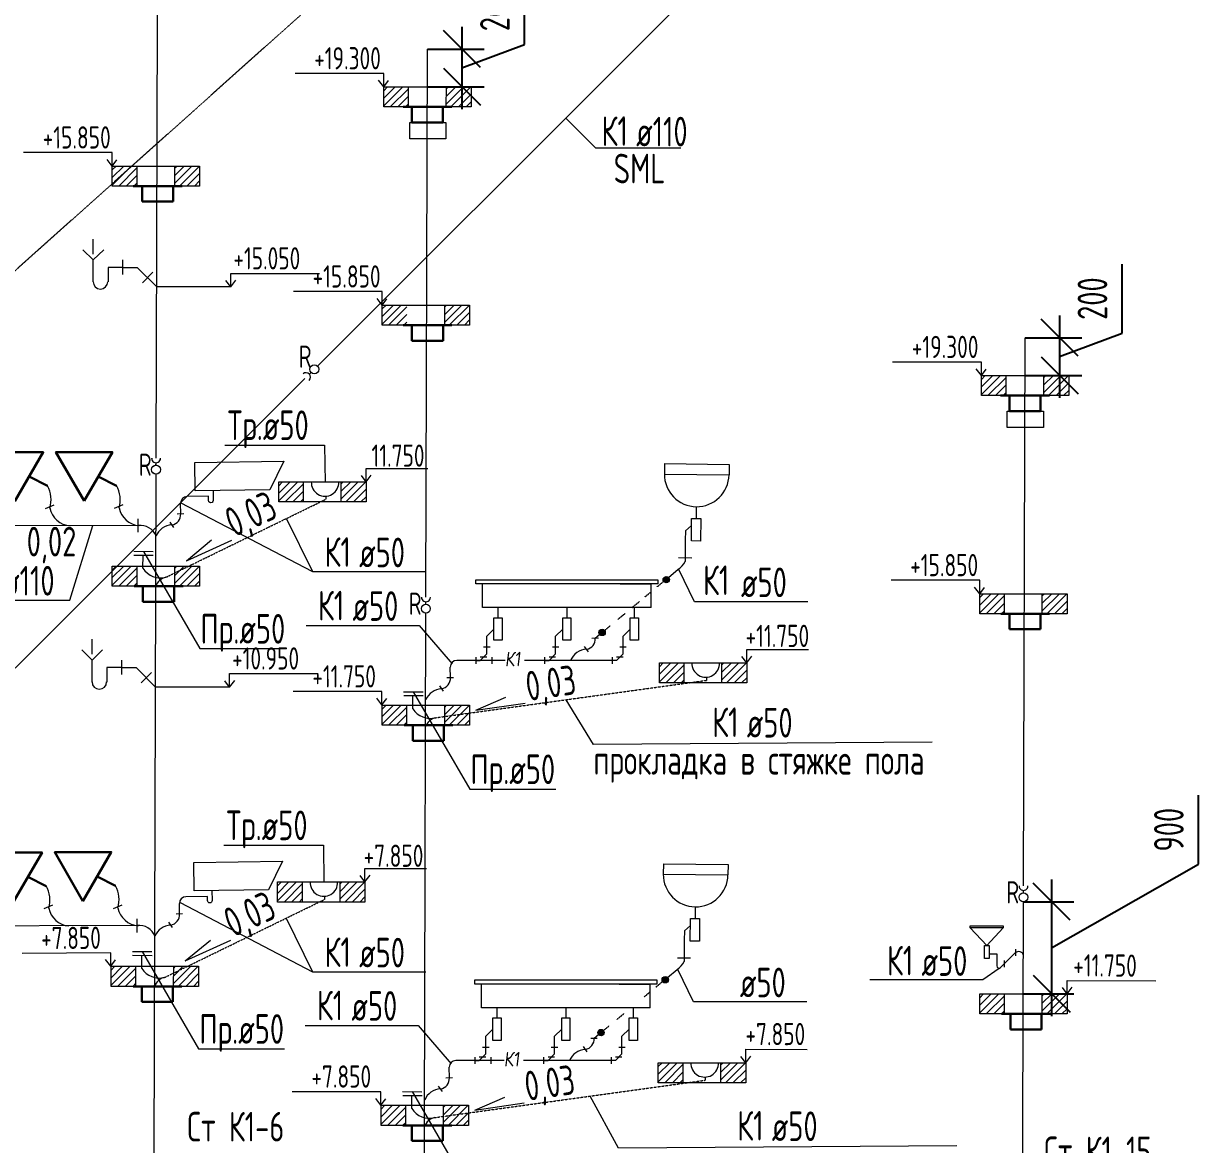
# Model space of a CAD drawing. Header units: millimetres. Extents: x -8689834 to 9419935, y -284943 to 166066.
# Drawn here: x -118302 to -110370, y -123267 to -115694 of the extents above; entities that cross this region are included whole.
import ezdxf

# ---------------------------------------------------------------- set-up
doc = ezdxf.new("R2010")
doc.units = ezdxf.units.MM
doc.header["$MEASUREMENT"] = 0
doc.linetypes.add('01_base$0$DASHED2', pattern=[0.375, 0.25, -0.125])
doc.layers.get('0').update_dxf_attribs({"color": 250, "lineweight": 9})
for name, color, linetype, lineweight in [('__Text VK', 7, 'Continuous', 30), ('_ВК-Text К1', 7, 'Continuous', 30), ('_ВК-К1', 14, 'Continuous', 40), ('_ВК-К3', 30, 'Continuous', 40), ('_ВК-переход на SML', 3, 'Continuous', 30), ('_ВК-противопожарные муфты', 1, 'Continuous', 30), ('_Санпр', 7, 'Continuous', 30), ('_Сантехника', 7, 'Continuous', 30), ('ВК_канализация', 32, 'Continuous', 30), ('тх разм', 250, 'Continuous', 9)]:
    doc.layers.add(name, color=color, linetype=linetype, lineweight=lineweight)
doc.layers.add('PDF __ВК-К1', color=7, linetype='Continuous', true_color=0xb80000)
for name, color, linetype in [('PDF __К14', 3, 'Continuous'), ('PDF __Сантехника', 7, 'Continuous'), ('PDF _TEKSTBK', 7, 'Continuous')]:
    doc.layers.add(name, color=color, linetype=linetype)
doc.styles.add('ISOCPEUR', font='isocpeur.ttf', dxfattribs={"width": 0.7})
doc.styles.add('RomanS', font='isocpeur.ttf')
doc.styles.add('ГОСТ 2.304', font='isocpeur.ttf', dxfattribs={"width": 0.7})
doc.dimstyles.new('СПДС', dxfattribs={"dimscale": 100, "dimtxt": 2.5, "dimasz": 2.5, "dimexe": 1.5, "dimexo": 0, "dimgap": 1, "dimtad": 1, "dimdec": 0, "dimrnd": 1, "dimtxsty": 'ГОСТ 2.304', "dimblk": 'OBLIQUE', "dimcen": 2.5, "dimdle": 1.5, "dimadec": 0, "dimazin": 2, "dimtfac": 0.75, "dimtdec": 0, "dimtmove": 1, "dimatfit": 3, "dimfxl": 1, "dimtolj": 1, "dimarcsym": 1})

# ---------------------------------------------------------------- blocks, each defined once
blk = doc.blocks.new('Протв_муфта')
at = {"layer": '_ВК-противопожарные муфты', "ltscale": 200, "transparency": 33554687}
for p, q in [((-205635, 240869), (-206106, 240869)), ((-206021, 240719), (-206021, 240869)), ((-205721, 240869), (-205721, 240719)), ((-205721, 240719), (-206021, 240719))]:
    blk.add_line(p, q, dxfattribs=at)
blk = doc.blocks.new('Унитаз')
at = {"layer": '_Сантехника', "lineweight": 30}
blk.add_line((-161311, 33424), (-161137, 33336), dxfattribs=at)
blk.add_lwpolyline([(-161446, 33191), (-161714, 33657), (-161176, 33657)], close=True, dxfattribs=at)
blk = doc.blocks.new('_Oblique')
at = {"color": 0, "linetype": 'ByBlock', "lineweight": -2}
blk.add_line((-0.5, -0.5), (0.5, 0.5), dxfattribs=at)
blk = doc.blocks.new('*D2183')
at = {"layer": 'тх разм', "color": 0, "lineweight": -2, "ltscale": 100, "transparency": 16777216}
for p, q in [((-114920.2, -115836.1), (-114920.2, -115370.1)), ((-115342.3, -115717.7), (-115342.3, -116272.3)), ((-115574.3, -115867.7), (-115192.3, -115867.7)), ((-115342.3, -115995), (-114920.2, -115836.1)), ((-115575.3, -116122.3), (-115192.3, -116122.3))]:
    blk.add_line(p, q, dxfattribs=at)
at = {"layer": 'тх разм', "color": 0, "lineweight": -2, "ltscale": 100, "transparency": 16777216, "xscale": 250, "yscale": 250, "zscale": 250}
for p, rotation in [((-115342.3, -115867.7), 90), ((-115342.3, -116122.3), 270)]:
    blk.add_blockref('_Oblique', p, dxfattribs=dict(at, rotation=rotation))
at = {"layer": 'тх разм', "color": 0, "lineweight": 13, "ltscale": 100, "transparency": 16777216, "insert": (-115120.2, -115603.1), "char_height": 250, "attachment_point": 5, "rotation": 90, "style": 'ГОСТ 2.304'}
blk.add_mtext('\\A1;{\\H0.8x;200}', dxfattribs=at)
blk = doc.blocks.new('*D2184')
at = {"layer": 'тх разм', "color": 0, "lineweight": -2, "ltscale": 100, "transparency": 16777216}
for p, q in [((-110886.1, -117785.9), (-110886.1, -117319.9)), ((-111308.3, -117667.4), (-111308.3, -118222.1)), ((-111308.3, -117944.7), (-110886.1, -117785.9)), ((-111540.3, -117817.4), (-111158.3, -117817.4)), ((-111541.3, -118072.1), (-111158.3, -118072.1))]:
    blk.add_line(p, q, dxfattribs=at)
at = {"layer": 'тх разм', "color": 0, "lineweight": -2, "ltscale": 100, "transparency": 16777216, "xscale": 250, "yscale": 250, "zscale": 250}
for p, rotation in [((-111308.3, -117817.4), 90), ((-111308.3, -118072.1), 270)]:
    blk.add_blockref('_Oblique', p, dxfattribs=dict(at, rotation=rotation))
at = {"layer": 'тх разм', "color": 0, "lineweight": 13, "ltscale": 100, "transparency": 16777216, "insert": (-111086.1, -117552.9), "char_height": 250, "attachment_point": 5, "rotation": 90, "style": 'ГОСТ 2.304'}
blk.add_mtext('\\A1;{\\H0.8x;200}', dxfattribs=at)
blk = doc.blocks.new('*D2185')
at = {"layer": 'тх разм', "color": 0, "lineweight": -2, "ltscale": 100, "transparency": 16777216}
for p, q in [((-110370.3, -121373.2), (-110370.3, -120907.2)), ((-111362, -121937.9), (-110370.3, -121373.2)), ((-111362, -121477), (-111362, -122398.8)), ((-111551.3, -121627), (-111212, -121627)), ((-111553.1, -122248.8), (-111212, -122248.8))]:
    blk.add_line(p, q, dxfattribs=at)
at = {"layer": 'тх разм', "color": 0, "lineweight": -2, "ltscale": 100, "transparency": 16777216, "xscale": 250, "yscale": 250, "zscale": 250}
for p, rotation in [((-111362, -121627), 90), ((-111362, -122248.8), 270)]:
    blk.add_blockref('_Oblique', p, dxfattribs=dict(at, rotation=rotation))
at = {"layer": 'тх разм', "color": 0, "lineweight": 13, "ltscale": 100, "transparency": 16777216, "insert": (-110570.3, -121140.2), "char_height": 250, "attachment_point": 5, "rotation": 90, "style": 'ГОСТ 2.304'}
blk.add_mtext('\\A1;{\\H0.8x;900}', dxfattribs=at)

msp = doc.modelspace()

# ---------------------------------------------------------------- hatches: boundary and pattern name
at = {"ltscale": 500, "transparency": 33554636}
h = msp.add_hatch(color=7, dxfattribs=at)
h.dxf.hatch_style = 1
h.paths.add_polyline_path([(-113984.9, -119451.2, 1), (-113941.6, -119451.2, 1)])
h = msp.add_hatch(color=7, dxfattribs=at)
h.dxf.hatch_style = 1
h.paths.add_polyline_path([(-114418, -119807.9, 1), (-114374.8, -119807.9, 1)])
h = msp.add_hatch(color=7, dxfattribs=at)
h.dxf.hatch_style = 1
h.paths.add_polyline_path([(-113992.1, -122154, 1), (-113948.8, -122154, 1)])
h = msp.add_hatch(color=7, dxfattribs=at)
h.dxf.hatch_style = 1
h.paths.add_polyline_path([(-114425.2, -122510.7, 1), (-114382, -122510.7, 1)])
at = {"layer": '_ВК-К3', "lineweight": 13}
h = msp.add_hatch(dxfattribs=at)
h.set_pattern_fill('ANSI31', scale=11.388071, angle=180)
h.set_pattern_definition([(225, (-169449.096, -136490.254), (25.566948, -25.566948), [])])
h.paths.add_polyline_path([(-115870.3, -116257.9), (-115703.6, -116257.9), (-115703.6, -116122.3), (-115870.3, -116122.3)])
h.paths.add_polyline_path([(-115447.7, -116257.9), (-115280.4, -116257.9), (-115280.4, -116122.3), (-115447.7, -116122.3)])
h = msp.add_hatch(dxfattribs=at)
h.set_pattern_fill('ANSI31', scale=11.388071, angle=180)
h.set_pattern_definition([(225, (-171282.04, -137025.262), (25.566948, -25.566948), [])])
h.paths.add_polyline_path([(-117703.2, -116792.9), (-117536.5, -116792.9), (-117536.5, -116657.3), (-117703.2, -116657.3)])
h.paths.add_polyline_path([(-117280.6, -116792.9), (-117113.3, -116792.9), (-117113.3, -116657.3), (-117280.6, -116657.3)])
h = msp.add_hatch(dxfattribs=at)
h.set_pattern_fill('ANSI31', scale=11.388071, angle=180)
h.set_pattern_definition([(225, (-169460.024, -137964.257), (25.566948, -25.566948), [])])
h.paths.add_polyline_path([(-115881.2, -117731.9), (-115714.5, -117731.9), (-115714.5, -117596.3), (-115881.2, -117596.3)])
h.paths.add_polyline_path([(-115458.6, -117731.9), (-115291.3, -117731.9), (-115291.3, -117596.3), (-115458.6, -117596.3)])
h = msp.add_hatch(dxfattribs=at)
h.set_pattern_fill('ANSI31', scale=11.388071, angle=180)
h.set_pattern_definition([(225, (-165415.07, -138440), (25.566948, -25.566948), [])])
h.paths.add_polyline_path([(-111836.2, -118207.6), (-111669.5, -118207.6), (-111669.5, -118072.1), (-111836.2, -118072.1)])
h.paths.add_polyline_path([(-111413.7, -118207.6), (-111246.3, -118207.6), (-111246.3, -118072.1), (-111413.7, -118072.1)])
h = msp.add_hatch(dxfattribs=at)
h.set_pattern_fill('ANSI31', scale=11.388071, angle=180)
h.set_pattern_definition([(225, (-170158.28, -139158.32), (25.566948, -25.566948), [])])
h.paths.add_polyline_path([(-116579.5, -118925.9), (-116412.7, -118925.9), (-116412.7, -118790.4), (-116579.5, -118790.4)])
h.paths.add_polyline_path([(-116156.9, -118925.9), (-115989.5, -118925.9), (-115989.5, -118790.4), (-116156.9, -118790.4)])
h = msp.add_hatch(dxfattribs=at)
h.set_pattern_fill('ANSI31', scale=11.388071, angle=180)
h.set_pattern_definition([(225, (-171282.04, -139728.05), (25.566948, -25.566948), [])])
h.paths.add_polyline_path([(-117703.2, -119495.7), (-117536.5, -119495.7), (-117536.5, -119360.1), (-117703.2, -119360.1)])
h.paths.add_polyline_path([(-117280.6, -119495.7), (-117113.3, -119495.7), (-117113.3, -119360.1), (-117280.6, -119360.1)])
h = msp.add_hatch(dxfattribs=at)
h.set_pattern_fill('ANSI31', scale=11.388071, angle=180)
h.set_pattern_definition([(225, (-165426, -139914), (25.566948, -25.566948), [])])
h.paths.add_polyline_path([(-111847.2, -119681.6), (-111680.5, -119681.6), (-111680.5, -119546.1), (-111847.2, -119546.1)])
h.paths.add_polyline_path([(-111424.6, -119681.6), (-111257.3, -119681.6), (-111257.3, -119546.1), (-111424.6, -119546.1)])
h = msp.add_hatch(dxfattribs=at)
h.set_pattern_fill('ANSI31', scale=11.388071, angle=180)
h.set_pattern_definition([(225, (-167588.67, -140381.256), (25.566948, -25.566948), [])])
h.paths.add_polyline_path([(-114009.8, -120148.9), (-113843.1, -120148.9), (-113843.1, -120013.3), (-114009.8, -120013.3)])
h.paths.add_polyline_path([(-113587.3, -120148.9), (-113419.9, -120148.9), (-113419.9, -120013.3), (-113587.3, -120013.3)])
h = msp.add_hatch(dxfattribs=at)
h.set_pattern_fill('ANSI31', scale=11.388071, angle=180)
h.set_pattern_definition([(225, (-169460.024, -140667.044), (25.566948, -25.566948), [])])
h.paths.add_polyline_path([(-115881.2, -120434.7), (-115714.5, -120434.7), (-115714.5, -120299.1), (-115881.2, -120299.1)])
h.paths.add_polyline_path([(-115458.6, -120434.7), (-115291.3, -120434.7), (-115291.3, -120299.1), (-115458.6, -120299.1)])
h = msp.add_hatch(dxfattribs=at)
h.set_pattern_fill('ANSI31', scale=11.388071, angle=180)
h.set_pattern_definition([(225, (-170166.1, -141861.108), (25.566948, -25.566948), [])])
h.paths.add_polyline_path([(-116587.3, -121628.7), (-116420.6, -121628.7), (-116420.6, -121493.2), (-116587.3, -121493.2)])
h.paths.add_polyline_path([(-116164.7, -121628.7), (-115997.4, -121628.7), (-115997.4, -121493.2), (-116164.7, -121493.2)])
h = msp.add_hatch(dxfattribs=at)
h.set_pattern_fill('ANSI31', scale=11.388071, angle=180)
h.set_pattern_definition([(225, (-171289.777, -142430.838), (25.566948, -25.566948), [])])
h.paths.add_polyline_path([(-117711, -122198.5), (-117544.2, -122198.5), (-117544.2, -122062.9), (-117711, -122062.9)])
h.paths.add_polyline_path([(-117288.4, -122198.5), (-117121, -122198.5), (-117121, -122062.9), (-117288.4, -122062.9)])
h = msp.add_hatch(dxfattribs=at)
h.set_pattern_fill('ANSI31', scale=11.388071, angle=180)
h.set_pattern_definition([(225, (-165426, -142616.79), (25.566948, -25.566948), [])])
h.paths.add_polyline_path([(-111847.2, -122384.4), (-111680.5, -122384.4), (-111680.5, -122248.8), (-111847.2, -122248.8)])
h.paths.add_polyline_path([(-111424.6, -122384.4), (-111257.3, -122384.4), (-111257.3, -122248.8), (-111424.6, -122248.8)])
h = msp.add_hatch(dxfattribs=at)
h.set_pattern_fill('ANSI31', scale=11.388071, angle=180)
h.set_pattern_definition([(225, (-167595.86, -143082.25), (25.566948, -25.566948), [])])
h.paths.add_polyline_path([(-114017, -122849.9), (-113850.3, -122849.9), (-113850.3, -122714.3), (-114017, -122714.3)])
h.paths.add_polyline_path([(-113594.5, -122849.9), (-113427.1, -122849.9), (-113427.1, -122714.3), (-113594.5, -122714.3)])
h = msp.add_hatch(dxfattribs=at)
h.set_pattern_fill('ANSI31', scale=11.388071, angle=180)
h.set_pattern_definition([(225, (-169467.76, -143369.832), (25.566948, -25.566948), [])])
h.paths.add_polyline_path([(-115888.9, -123137.5), (-115722.2, -123137.5), (-115722.2, -123001.9), (-115888.9, -123001.9)])
h.paths.add_polyline_path([(-115466.4, -123137.5), (-115299, -123137.5), (-115299, -123001.9), (-115466.4, -123001.9)])

# ---------------------------------------------------------------- linework, layer by layer
at = {"color": 244, "linetype": '01_base$0$DASHED2', "ltscale": 0.5, "true_color": 0x991b1e}
for points in [[(-119962.1, -118800.2), (-114955.1, -114314)], [(-117341.7, -119435.1), (-116262, -118908.5), (-116262, -118908.5), (-116262, -118908.5)], [(-117349.5, -122137.9), (-116269.9, -121611.3), (-116269.9, -121611.3), (-116269.9, -121611.3)]]:
    msp.add_lwpolyline(points, dxfattribs=at)
at = {"color": 244, "ltscale": 500, "true_color": 0x991b1e}
for points in [[(-117407.6, -118631.5), (-117396.3, -114928.7)], [(-115585.6, -119570.5), (-115574.3, -115867.7)], [(-111551.6, -121520.2), (-111540.3, -117817.4)], [(-117429.5, -126404.9), (-117407.3, -118738.2)], [(-117558.3, -119259.7), (-117427.4, -119260.2)], [(-117557.6, -119285.7), (-117426.6, -119286.2)], [(-117495.8, -119374.7), (-117495.4, -119285.9)], [(-115606, -127433), (-115585.3, -119677.2)], [(-115736.1, -120208.4), (-115605.2, -120208.9)], [(-115735.4, -120234.4), (-115604.4, -120234.9)], [(-115673.6, -120323.4), (-115673.2, -120234.6)], [(-111573.5, -129293.7), (-111551.3, -121627)], [(-117566.2, -121962.5), (-117435.2, -121963)], [(-117565.4, -121988.5), (-117434.5, -121989)], [(-117503.6, -122077.5), (-117503.3, -121988.7)], [(-115743.3, -122909.4), (-115612.4, -122909.9)], [(-115742.6, -122935.4), (-115611.6, -122935.9)], [(-115680.8, -123024.3), (-115680.4, -122935.6)]]:
    msp.add_lwpolyline(points, dxfattribs=at)
at = {"color": 7, "ltscale": 500}
for points in [[(-115870.3, -116122.3), (-115870.3, -116031.8), (-116469.2, -116031.9)], [(-115870.3, -116122.3), (-115905, -116077.2)], [(-115870.3, -116122.3), (-115838.2, -116079.7)], [(-113865.4, -116536.1), (-114439.2, -116536.1), (-114640.5, -116334.8)], [(-117703.2, -116657.3), (-117703.2, -116566.8), (-118302.2, -116566.9)], [(-117703.2, -116657.3), (-117738, -116612.3)], [(-117703.2, -116657.3), (-117671.2, -116614.7)], [(-116903.5, -117473.6), (-116903.5, -117383.1), (-116304.5, -117383.3)], [(-116903.5, -117473.6), (-116935.6, -117431)], [(-116903.5, -117473.6), (-116868.8, -117428.6)], [(-115881.2, -117596.3), (-115881.2, -117505.8), (-116480.2, -117505.9)], [(-115881.2, -117596.3), (-115915.9, -117551.2)], [(-115881.2, -117596.3), (-115849.1, -117553.7)], [(-111836.2, -118072.1), (-111836.2, -117981.6), (-112435.2, -117981.7)], [(-111836.2, -118072.1), (-111871, -118027)], [(-111836.2, -118072.1), (-111804.2, -118029.4)], [(-115989.5, -118790.4), (-115989.5, -118699.9), (-115573.6, -118700)], [(-115989.5, -118790.4), (-116021.6, -118747.7)], [(-115989.5, -118790.4), (-115954.8, -118745.3)], [(-116349.5, -119399), (-117241.9, -118932.5)], [(-115585.3, -119399), (-116349.5, -119399), (-116525.9, -119037.2)], [(-113007.6, -119600.8), (-113771.7, -119600.8), (-113877.8, -119382.4)], [(-111847.2, -119546.1), (-111847.2, -119455.6), (-112446.1, -119455.7)], [(-111847.2, -119546.1), (-111881.9, -119501)], [(-111847.2, -119546.1), (-111815.1, -119503.4)], [(-116911.3, -120176.4), (-116911.3, -120085.9), (-116312.4, -120086.1)], [(-116911.3, -120176.4), (-116943.4, -120133.8)], [(-116911.3, -120176.4), (-116876.6, -120131.4)], [(-115882.7, -120297.5), (-115882.7, -120207), (-116481.7, -120207.5)], [(-115882.7, -120297.5), (-115917.4, -120252.5)], [(-115882.7, -120297.5), (-115850.6, -120254.9)], [(-112169.3, -120549.1), (-114455, -120565.3), (-114639.3, -120262.2)], [(-115997.4, -121493.2), (-115997.4, -121402.7), (-115581.4, -121402.7)], [(-115997.4, -121493.2), (-116029.4, -121450.5)], [(-115997.4, -121493.2), (-115962.6, -121448.1)], [(-116349.5, -122101.8), (-117241.9, -121635.3)], [(-115585.3, -122101.8), (-116349.5, -122101.8), (-116525.9, -121740)], [(-117712.9, -122062.9), (-117713.4, -121972.4), (-118312.3, -121976.1)], [(-117712.9, -122062.9), (-117747.9, -122018)], [(-117712.9, -122062.9), (-117681.1, -122020.1)], [(-113014.8, -122303.6), (-113778.9, -122303.6), (-113885, -122085.2)], [(-111257.3, -122248.8), (-111289.1, -122206)], [(-111257.3, -122248.8), (-111256.7, -122158.4), (-110657.8, -122162)], [(-111257.3, -122248.8), (-111222.2, -122204)], [(-115889.3, -123000.4), (-115889.4, -122909.9), (-116488.4, -122910.6)], [(-112000.6, -123274.8), (-114286.2, -123291), (-114477.2, -122939.8)], [(-115889.3, -123000.4), (-115924.1, -122955.4)], [(-115889.3, -123000.4), (-115857.3, -122957.8)]]:
    msp.add_lwpolyline(points, dxfattribs=at)
at = {"color": 18, "ltscale": 100, "true_color": 0x000000}
for points in [[(-116903.5, -117473.6), (-117403, -117473.6)], [(-116943.2, -118542.1), (-116269.9, -118542.1), (-116266.6, -118794.5)], [(-117492.8, -119260), (-117112.2, -119917), (-116531.9, -119917)], [(-116911.3, -120176.4), (-117410.8, -120176.4)], [(-115670.7, -120208.6), (-115290, -120865.7), (-114709.7, -120865.7)], [(-116951, -121244.9), (-116277.7, -121244.9), (-116274.4, -121497.3)], [(-117500.7, -121962.7), (-117120, -122619.8), (-116539.7, -122619.8)], [(-115677.8, -122909.6), (-115297.2, -123566.7), (-114716.9, -123566.7)]]:
    msp.add_lwpolyline(points, dxfattribs=at)
at = {"color": 244, "ltscale": 500, "true_color": 0x991b1e, "elevation": 0}
for points in [[(-117527.8, -119085.5), (-118850.3, -119088)], [(-117535.5, -121788.3), (-118858.1, -121790.8)]]:
    msp.add_lwpolyline(points, dxfattribs=at)
at = {"color": 7, "ltscale": 500, "elevation": 0}
for points in [[(-118753, -119590.2), (-117988.9, -119590.2), (-117834.3, -119086.1)], [(-113419.9, -120013.3), (-113419.9, -119922.8), (-113003.9, -119922.9)], [(-113419.9, -120013.3), (-113452, -119970.7)], [(-113419.9, -120013.3), (-113385.2, -119968.2)], [(-112590.1, -122152.7), (-111826, -122152.7), (-111716.2, -122075.5)], [(-113427.1, -122714.3), (-113427.1, -122623.8), (-113011.1, -122623.9)], [(-113427.1, -122714.3), (-113459.2, -122671.7)], [(-113427.1, -122714.3), (-113392.4, -122669.2)]]:
    msp.add_lwpolyline(points, dxfattribs=at)
at = {"color": 18, "ltscale": 100, "true_color": 0x000000, "elevation": 0}
for points in [[(-116394.4, -119761), (-115630.3, -119761), (-115409, -120020)], [(-116401.6, -122462), (-115637.5, -122462), (-115416.2, -122721)]]:
    msp.add_lwpolyline(points, dxfattribs=at)
at = {"color": 244, "linetype": '01_base$0$DASHED2', "ltscale": 0.6, "true_color": 0x991b1e, "elevation": 0}
for points in [[(-115519.5, -120383.8), (-113692.4, -120131.4), (-113692.4, -120131.4), (-113692.4, -120131.4)], [(-115526.7, -123084.8), (-113699.6, -122832.4), (-113699.6, -122832.4), (-113699.6, -122832.4)]]:
    msp.add_lwpolyline(points, dxfattribs=at)
at = {"color": 7, "ltscale": 500}
for centre in [(-113963.2, -119451.2, 0), (-114396.4, -119807.9, 0), (-113970.4, -122154, 0), (-114403.6, -122510.7, 0)]:
    msp.add_circle(centre, 21.6, dxfattribs=at)
at = {"color": 244, "ltscale": 500, "true_color": 0x991b1e}
for centre, radius, start, end in [((-117512.3, -119196.2, 0), 111.8, 20.51508, 97.9413), ((-117294.2, -119204.5, 0), 123, 93.14444, 157.31688), ((-117377.1, -119298.6), 141, 212.65717, 284.53041), ((-117322.7, -119524.7), 91.6, 101.97428, 161.54253), ((-114495.5, -120044.4, 0), 123, 93.14444, 157.31688), ((-115473.4, -120311), 123, 93.14444, 157.31688), ((-115554.9, -120247.3), 141, 212.65717, 284.53041), ((-115500.5, -120473.3), 91.6, 101.97428, 161.54253), ((-117520.1, -121899, 0), 111.8, 20.51508, 97.9413), ((-117301.9, -121907.3, 0), 123, 93.14444, 157.31688), ((-117384.9, -122001.4), 141, 212.65717, 284.53041), ((-117330.5, -122227.4), 91.6, 101.97428, 161.54253), ((-114502.7, -122747.2, 0), 123, 93.14444, 157.31688), ((-115480.6, -123013.8), 123, 93.14444, 157.31688), ((-115562.1, -122948.2), 141, 212.65717, 284.53041), ((-115507.7, -123174.3), 91.6, 101.97428, 161.54253)]:
    msp.add_arc(centre, radius, start, end, dxfattribs=at)
at = {"layer": '_ВК-Text К1', "color": 7, "lineweight": 13, "ltscale": 100}
for p, q in [((-117202.9, -119324.3), (-117032.9, -119183.4)), ((-117202.9, -119324.3), (-116895.9, -119184.3)), ((-115248.8, -120333.8), (-115046.4, -120245.6)), ((-115248.8, -120333.8), (-114915, -120284.5)), ((-117210.7, -122027.1), (-117040.7, -121886.2)), ((-117210.7, -122027.1), (-116903.7, -121887.1)), ((-115256, -123034.8), (-115053.6, -122946.6)), ((-115256, -123034.8), (-114922.2, -122985.5))]:
    msp.add_line(p, q, dxfattribs=at)
at = {"layer": '_ВК-К1', "lineweight": 13}
for p, q in [((-117240.9, -119006.1), (-117241.9, -118935.1)), ((-113834.5, -119183.9), (-113836.2, -119328.1)), ((-113948, -119435.8, 0), (-113882.6, -119381.5)), ((-114442.3, -119846, 0), (-114413, -119821.8, 0)), ((-115420.2, -120112.7, 0), (-115421.1, -120041.7, 0)), ((-117248.7, -121708.9), (-117249.6, -121637.9)), ((-113841.7, -121886.7), (-113843.4, -122030.9)), ((-113955.2, -122138.6, 0), (-113889.8, -122084.3)), ((-114449.5, -122548.8, 0), (-114420.2, -122524.5, 0)), ((-114449.5, -122548.8, 0), (-114420.2, -122524.5, 0)), ((-115427.3, -122815.4, 0), (-115428.3, -122744.5, 0))]:
    msp.add_line(p, q, dxfattribs=at)
at = {"layer": '_ВК-К1', "color": 18, "linetype": '01_base$0$DASHED2', "lineweight": 13, "true_color": 0x000000}
for p, q in [((-114106.6, -119567.4, 0), (-114065.7, -119533.5, 0)), ((-114025.5, -119500.1, 0), (-113981.2, -119463.3, 0)), ((-114194.3, -119640.2, 0), (-114144.8, -119599.2, 0)), ((-114290, -119719.7, 0), (-114240.7, -119678.7, 0)), ((-114379.8, -119794.1, 0), (-114342.6, -119763.2, 0)), ((-114032.7, -122202.9, 0), (-113988.4, -122166.1, 0)), ((-114113.8, -122270.2, 0), (-114072.9, -122236.3, 0)), ((-114297.2, -122422.5, 0), (-114247.9, -122381.5, 0)), ((-114387, -122496.9, 0), (-114349.7, -122466, 0))]:
    msp.add_line(p, q, dxfattribs=at)
at = {"layer": '_ВК-К1', "lineweight": 13, "ltscale": 100}
for p, q in [((-114298.6, -119997, 0), (-114255, -119952.4, 0)), ((-111606.8, -121972.5), (-111706.1, -122071.3, 0)), ((-114305.8, -122699.8, 0), (-114262.2, -122655.2, 0))]:
    msp.add_line(p, q, dxfattribs=at)
at = {"layer": '_ВК-К1', "lineweight": 13, "transparency": 33554687, "flags": 128}
for points in [[(-118154.6, -118970.5), (-118095.9, -118945.7)], [(-113880.4, -119302), (-113791.5, -119303.1)], [(-118162.4, -121673.3), (-118103.7, -121648.5)], [(-111602.7, -121991.5), (-111602.7, -121946.9)], [(-113887.6, -122004.8), (-113798.7, -122005.9)], [(-111680.7, -122068.1), (-111680.7, -122023.5)], [(-111680.7, -122068.9), (-111680.7, -122024.3)]]:
    msp.add_lwpolyline(points, dxfattribs=at)
at = {"layer": '_ВК-К1', "lineweight": 13, "transparency": 33554687, "elevation": 0, "flags": 128}
for points in [[(-117687.5, -118969.2), (-117628.8, -118944.4)], [(-117527.8, -119131), (-117527.8, -119040)], [(-115152.2, -119907.8), (-115196.8, -119907.8)], [(-115175, -119952.4), (-115175, -119907.8)], [(-114688.6, -119907.8), (-114732.1, -119907.8)], [(-114710.3, -119952.4), (-114710.3, -119907.8)], [(-114233.2, -119907.8), (-114276.8, -119907.8)], [(-114255, -119952.4), (-114255, -119907.8)], [(-115050.6, -119997), (-115377.6, -119997)], [(-115246.6, -119997), (-115218.5, -119997), (-115175, -119952.4)], [(-115246.6, -120018.8), (-115246.6, -119974.2)], [(-115175, -119974.2), (-115218.5, -119974.2)], [(-115140.8, -119974.2), (-115140.8, -120018.8)], [(-114298.6, -119997), (-114919.5, -119997)], [(-114781.9, -119997), (-114753.9, -119997), (-114710.3, -119952.4)], [(-114781.9, -120018.8), (-114781.9, -119974.2)], [(-114710.3, -119974.2), (-114753.9, -119974.2)], [(-114326.6, -120018.8), (-114326.6, -119974.2)], [(-114255, -119974.2), (-114298.6, -119974.2)], [(-117695.3, -121672), (-117636.6, -121647.2)], [(-117535.5, -121833.8), (-117535.5, -121742.8)], [(-115159.4, -122610.6), (-115204, -122610.6)], [(-115182.2, -122655.2), (-115182.2, -122610.6)], [(-114695.7, -122610.6), (-114739.3, -122610.6)], [(-114717.5, -122655.2), (-114717.5, -122610.6)], [(-114240.4, -122610.6), (-114284, -122610.6)], [(-114262.2, -122655.2), (-114262.2, -122610.6)], [(-115057.8, -122699.8), (-115384.8, -122699.8)], [(-115253.7, -122699.8), (-115225.7, -122699.8), (-115182.2, -122655.2)], [(-115253.7, -122721.6), (-115253.7, -122677)], [(-115182.2, -122677), (-115225.7, -122677)], [(-115148, -122677), (-115148, -122721.6)], [(-114305.8, -122699.8), (-114926.7, -122699.8)], [(-114789.1, -122699.8), (-114761.1, -122699.8), (-114717.5, -122655.2)], [(-114789.1, -122721.6), (-114789.1, -122677)], [(-114717.5, -122677), (-114761.1, -122677)], [(-114333.8, -122721.6), (-114333.8, -122677)], [(-114262.2, -122677), (-114305.8, -122677)]]:
    msp.add_lwpolyline(points, dxfattribs=at)
at = {"layer": '_ВК-К1', "lineweight": 13, "elevation": 0, "flags": 128}
for points in [[(-117220, -119006.9), (-117264.6, -119008.4)], [(-117287.7, -119099), (-117313.3, -119062.5)], [(-114421.4, -119846.8), (-114466, -119848.3)], [(-114489.1, -119938.9), (-114514.7, -119902.4)], [(-115466.9, -120205.5), (-115492.6, -120169)], [(-115399.2, -120113.5), (-115443.8, -120115)], [(-117227.8, -121709.7), (-117272.3, -121711.2)], [(-117295.4, -121801.7), (-117321.1, -121765.3)], [(-114496.3, -122641.7), (-114521.9, -122605.2)], [(-114428.6, -122549.6), (-114473.1, -122551.1)], [(-114428.6, -122549.6), (-114473.1, -122551.1)], [(-115406.4, -122816.2), (-115451, -122817.7)], [(-115474.1, -122908.3), (-115499.8, -122871.8)]]:
    msp.add_lwpolyline(points, dxfattribs=at)
at = {"layer": '_ВК-К1', "lineweight": 13, "ltscale": 100}
for centre, radius, start, end in [((-118307.2, -118912, 0), 191, 343.17424, 29.5988), ((-117840.1, -118910.7, 0), 191, 343.17424, 29.5988), ((-117976.5, -118936.9, 0), 151, 191.58595, 265.59825), ((-117509.4, -118935.6, 0), 151, 191.58595, 265.59825), ((-117313, -119010.5, 0), 72.2, 279.59816, 3.52252), ((-113951.9, -119274.4), 127.5, 302.90836, 335.11571), ((-114514.3, -119850.5, 0), 72.2, 279.59816, 3.52252), ((-115492.2, -120117.1, 0), 72.2, 279.59816, 3.52252), ((-118314.9, -121614.8, 0), 191, 343.17424, 29.5988), ((-117847.9, -121613.5, 0), 191, 343.17424, 29.5988), ((-117984.2, -121639.7, 0), 151, 191.58595, 265.59825), ((-117517.1, -121638.4, 0), 151, 191.58595, 265.59825), ((-117320.7, -121713.3, 0), 72.2, 279.59816, 3.52252), ((-111584.2, -121996.8), 33.2, 9.99679, 133.04284), ((-113959.1, -121977.2), 127.5, 302.90836, 335.11571), ((-111716.7, -122060.3, 0), 15.2, 178.01846, 314.00596), ((-114521.5, -122553.2, 0), 72.2, 279.59816, 3.52252), ((-115499.4, -122819.9, 0), 72.2, 279.59816, 3.52252)]:
    msp.add_arc(centre, radius, start, end, dxfattribs=at)
at = {"layer": '_ВК-К1', "lineweight": 13}
for centre in [(-117197.8, -118934.5), (-115377, -120041.1, 0), (-117205.5, -121637.3), (-115384.2, -122743.9, 0)]:
    msp.add_arc(centre, 44.1, 90.78171, 180.78171, dxfattribs=at)
at = {"layer": '_ВК-К3', "color": 7, "lineweight": 13}
for p, q in [((-115702.9, -116257.9), (-115702.9, -116122.3)), ((-115448.1, -116257.4), (-115447.7, -116121.8)), ((-117535.9, -116792.9), (-117535.9, -116657.3)), ((-117281, -116792.4), (-117280.6, -116656.8)), ((-115459, -117731.4), (-115458.6, -117595.8)), ((-111668.9, -118207.6), (-111668.9, -118072.1)), ((-111414.1, -118207.1), (-111413.7, -118071.6)), ((-116411.7, -118925.5), (-116412.1, -118789.9)), ((-116157, -118925.9), (-116157, -118790.4)), ((-117535.9, -119495.7), (-117535.9, -119360.1)), ((-117281, -119495.2), (-117280.6, -119359.6)), ((-111679.8, -119681.6), (-111679.8, -119546.1)), ((-111425, -119681.1), (-111424.6, -119545.6)), ((-113842.1, -120148.4, 0), (-113842.5, -120012.8, 0)), ((-113587.4, -120148.9, 0), (-113587.4, -120013.3, 0)), ((-115713.9, -120434.7), (-115713.9, -120299.1)), ((-115459, -120434.2), (-115458.6, -120298.6)), ((-116419.5, -121628.2), (-116419.9, -121492.7)), ((-116164.8, -121628.7), (-116164.8, -121493.2)), ((-117543.6, -122198.5), (-117543.6, -122062.9)), ((-117288.8, -122198), (-117288.4, -122062.4)), ((-111679.8, -122384.4), (-111679.8, -122248.8)), ((-111425, -122383.9), (-111424.6, -122248.4)), ((-113849.3, -122849.4, 0), (-113849.7, -122713.8, 0)), ((-113594.5, -122849.9, 0), (-113594.5, -122714.3, 0)), ((-115721.6, -123137.5), (-115721.6, -123001.9)), ((-115466.8, -123137), (-115466.4, -123001.4))]:
    msp.add_line(p, q, dxfattribs=at)
for points in [[(-115280.4, -116257.9), (-115870.3, -116257.9), (-115870.3, -116122.3), (-115280.4, -116122.3)], [(-117113.3, -116792.9), (-117703.2, -116792.9), (-117703.2, -116657.3), (-117113.3, -116657.3)], [(-115291.3, -117731.9), (-115881.2, -117731.9), (-115881.2, -117596.3), (-115291.3, -117596.3)], [(-111246.3, -118207.6), (-111836.2, -118207.6), (-111836.2, -118072.1), (-111246.3, -118072.1)], [(-115989.5, -118925.9), (-116579.5, -118925.9), (-116579.5, -118790.4), (-115989.5, -118790.4)], [(-117113.3, -119495.7), (-117703.2, -119495.7), (-117703.2, -119360.1), (-117113.3, -119360.1)], [(-111257.3, -119681.6), (-111847.2, -119681.6), (-111847.2, -119546.1), (-111257.3, -119546.1)], [(-115291.3, -120434.7), (-115881.2, -120434.7), (-115881.2, -120299.1), (-115291.3, -120299.1)], [(-115997.4, -121628.7), (-116587.3, -121628.7), (-116587.3, -121493.2), (-115997.4, -121493.2)], [(-117121, -122198.5), (-117711, -122198.5), (-117711, -122062.9), (-117121, -122062.9)], [(-111257.3, -122384.4), (-111847.2, -122384.4), (-111847.2, -122248.8), (-111257.3, -122248.8)], [(-115299, -123137.5), (-115888.9, -123137.5), (-115888.9, -123001.9), (-115299, -123001.9)]]:
    msp.add_lwpolyline(points, close=True, dxfattribs=at)
at = {"layer": '_ВК-К3', "color": 7, "lineweight": 13, "elevation": 0}
for points in [[(-113419.9, -120148.9), (-114009.8, -120148.9), (-114009.8, -120013.3), (-113419.9, -120013.3)], [(-113427.1, -122849.9), (-114017, -122849.9), (-114017, -122714.3), (-113427.1, -122714.3)]]:
    msp.add_lwpolyline(points, close=True, dxfattribs=at)
at = {"layer": '_ВК-переход на SML', "lineweight": 13}
for points in [[(-115695.2, -116362.9), (-115451.6, -116362.9), (-115451.6, -116474.2), (-115695.2, -116474.2)], [(-111661, -118312.6), (-111417.4, -118312.6), (-111417.4, -118423.9), (-111661, -118423.9)]]:
    msp.add_lwpolyline(points, close=True, dxfattribs=at)
at = {"layer": '_Санпр', "lineweight": 13}
for p, q in [((-113975.1, -118667.2), (-113975.9, -118737.8)), ((-113975.9, -118737.8), (-113539.7, -118743)), ((-113975.1, -118667.2), (-113538.9, -118672.5)), ((-113538.9, -118672.5), (-113539.7, -118743)), ((-113760.4, -118958.5), (-113761.4, -119037.6)), ((-113833.7, -119121.2), (-113834.5, -119183.9)), ((-113792.5, -119084.8), (-113833.7, -119121.2)), ((-113982.3, -121370), (-113983.1, -121440.5)), ((-113982.3, -121370), (-113546, -121375.2)), ((-113546, -121375.2), (-113546.9, -121445.8)), ((-113983.1, -121440.5), (-113546.9, -121445.8)), ((-113767.6, -121661.3), (-113768.6, -121740.4)), ((-113840.9, -121824), (-113841.7, -121886.7)), ((-113799.6, -121787.6), (-113840.9, -121824)), ((-111910.9, -121802.5, 0), (-111800.2, -121922.6, 0)), ((-111800.2, -121922.6, 0), (-111689.5, -121802.5, 0)), ((-111783.4, -121978, 0), (-111731.9, -121978, 0)), ((-111731.9, -121978, 0), (-111731.9, -122059.8, 0))]:
    msp.add_line(p, q, dxfattribs=at)
for points in [[(-113791.9, -119037.2), (-113730.9, -119037.9), (-113732.7, -119190.5), (-113793.7, -119189.8)], [(-113799.1, -121740), (-113738.1, -121740.7), (-113739.9, -121893.3), (-113800.9, -121892.6)]]:
    msp.add_lwpolyline(points, close=True, dxfattribs=at)
at = {"layer": '_Санпр', "lineweight": 13, "elevation": 0}
for points in [[(-111910.9, -121788.9), (-111689.5, -121788.9), (-111689.5, -121802.5), (-111910.9, -121802.5)], [(-111814.6, -121922.6), (-111783.4, -121922.6), (-111783.4, -122010.3), (-111814.6, -122010.3)]]:
    msp.add_lwpolyline(points, close=True, dxfattribs=at)
at = {"layer": '_Санпр', "lineweight": 13}
for centre in [(-113757.8, -118740.4), (-113765, -121443.2)]:
    msp.add_arc(centre, 218.1, 179.31326, 359.31326, dxfattribs=at)
at = {"layer": '_Сантехника', "lineweight": 13}
for points in [[(-117144.9, -118659), (-116545.5, -118650.8), (-116639.6, -118844), (-117142.3, -118850.9)], [(-117152.7, -121361.8), (-116553.4, -121353.6), (-116647.4, -121546.8), (-117150.1, -121553.7)]]:
    msp.add_lwpolyline(points, close=True, dxfattribs=at)
for points in [[(-117022.4, -118849.3), (-117021.5, -118916.3, -1), (-117052.4, -118916.8), (-117052.8, -118888.4), (-117199.7, -118890.4)], [(-117030.2, -121552), (-117029.3, -121619.1, -1), (-117060.2, -121619.5), (-117060.6, -121591.2), (-117207.5, -121593.2)]]:
    msp.add_lwpolyline(points, format="xyb", dxfattribs=at)
at = {"layer": '_Сантехника', "lineweight": 13, "elevation": 0}
for points in [[(-115249.1, -119452.5), (-114020.1, -119452.5), (-114020.1, -119480.5), (-115249.1, -119480.5), (-115249.1, -119452.5)], [(-115203.5, -119640.2), (-115203.5, -119480.5)], [(-114274.2, -119480.5), (-114065.7, -119480.5)], [(-114065.7, -119640.2), (-114065.7, -119480.5)], [(-114065.7, -119640.2), (-115203.5, -119640.2)], [(-115099.8, -119640.2), (-115099.8, -119708.7)], [(-114635.1, -119640.2), (-114635.1, -119708.7)], [(-114179.8, -119640.2), (-114179.8, -119708.7)], [(-115126.2, -119708.7), (-115071.3, -119708.7), (-115071.3, -119861.1), (-115126.2, -119861.1), (-115126.2, -119708.7)], [(-114661.6, -119708.7), (-114606.6, -119708.7), (-114606.6, -119861.1), (-114661.6, -119861.1), (-114661.6, -119708.7)], [(-114206.3, -119708.7), (-114151.3, -119708.7), (-114151.3, -119861.1), (-114206.3, -119861.1), (-114206.3, -119708.7)], [(-115175, -119833.1), (-115126.2, -119785.4)], [(-115175, -119907.8), (-115175, -119833.1)], [(-114710.3, -119833.1), (-114661.6, -119785.4)], [(-114710.3, -119907.8), (-114710.3, -119833.1)], [(-114255, -119833.1), (-114206.3, -119785.4)], [(-114255, -119907.8), (-114255, -119833.1)], [(-115256.3, -122155.3), (-114027.3, -122155.3), (-114027.3, -122183.3), (-115256.3, -122183.3), (-115256.3, -122155.3)], [(-115210.7, -122343), (-115210.7, -122183.3)], [(-114281.4, -122183.3), (-114072.9, -122183.3)], [(-114072.9, -122343), (-114072.9, -122183.3)], [(-114072.9, -122343), (-115210.7, -122343)], [(-115107, -122343), (-115107, -122411.4)], [(-114642.3, -122343), (-114642.3, -122411.4)], [(-114187, -122343), (-114187, -122411.4)], [(-115133.4, -122411.4), (-115078.5, -122411.4), (-115078.5, -122563.9), (-115133.4, -122563.9), (-115133.4, -122411.4)], [(-114668.8, -122411.4), (-114613.8, -122411.4), (-114613.8, -122563.9), (-114668.8, -122563.9), (-114668.8, -122411.4)], [(-114213.5, -122411.4), (-114158.5, -122411.4), (-114158.5, -122563.9), (-114213.5, -122563.9), (-114213.5, -122411.4)], [(-115182.2, -122535.9), (-115133.4, -122488.2)], [(-115182.2, -122610.6), (-115182.2, -122535.9)], [(-114717.5, -122535.9), (-114668.8, -122488.2)], [(-114717.5, -122610.6), (-114717.5, -122535.9)], [(-114262.2, -122535.9), (-114213.5, -122488.2)], [(-114262.2, -122610.6), (-114262.2, -122535.9)]]:
    msp.add_lwpolyline(points, dxfattribs=at)
at = {"layer": '_Сантехника', "lineweight": 13}
for centre in [(-116266.6, -118794.5), (-113697, -120017.5, 0), (-116274.4, -121497.3), (-113704.2, -122718.5, 0)]:
    msp.add_arc(centre, 93, 177.43263, 2.56737, dxfattribs=at)
at = {"layer": 'PDF __ВК-К1', "lineweight": 13}
for points in [[(-117633.2, -117291.5), (-117633.2, -117389.9)], [(-117633.2, -117341.7), (-117731.5, -117341.7)], [(-117633.2, -117341.7), (-117534.8, -117341.7), (-117403, -117473.6)], [(-117430.2, -117375.2), (-117499.2, -117446.4)], [(-117641, -119994.3), (-117641, -120092.6)], [(-117641, -120044.5), (-117739.3, -120044.5)], [(-117641, -120044.5), (-117542.6, -120044.5), (-117410.8, -120176.4)], [(-117438, -120078), (-117507, -120149.1)]]:
    msp.add_lwpolyline(points, dxfattribs=at)
at = {"layer": 'PDF __К14', "lineweight": 13}
for points in [[(-117832, -117251.7), (-117832, -117151.3)], [(-117839.8, -119954.5), (-117839.8, -119854.1)]]:
    msp.add_lwpolyline(points, dxfattribs=at)
at = {"layer": 'PDF __Сантехника', "color": 18, "lineweight": 13, "true_color": 0x000000}
for points in [[(-116262, -118887.4), (-116262, -118908.5)], [(-116269.9, -121590.2), (-116269.9, -121611.3)]]:
    msp.add_lwpolyline(points, dxfattribs=at)
at = {"layer": 'PDF __Сантехника', "color": 18, "lineweight": 13, "true_color": 0x000000, "elevation": 0}
for points in [[(-113692.4, -120110.3), (-113692.4, -120131.4)], [(-113699.6, -122811.3), (-113699.6, -122832.4)]]:
    msp.add_lwpolyline(points, dxfattribs=at)
at = {"layer": 'PDF _TEKSTBK', "lineweight": 13}
for points in [[(-117832, -117291.5), (-117901, -117222.4)], [(-117832, -117440.1), (-117832, -117291.5), (-117760.8, -117222.4)], [(-117731.5, -117341.7), (-117731.5, -117440.1)], [(-117839.8, -119994.3), (-117908.9, -119925.2)], [(-117839.8, -120142.9), (-117839.8, -119994.3), (-117768.6, -119925.2)], [(-117739.3, -120044.5), (-117739.3, -120142.9)]]:
    msp.add_lwpolyline(points, dxfattribs=at)
for centre in [(-117782.8, -117439), (-117790.6, -120141.8)]:
    msp.add_arc(centre, 49.2, 180.00001, 359.99999, dxfattribs=at)
at = {"layer": 'ВК_канализация', "color": 244, "lineweight": 13, "ltscale": 500, "true_color": 0x991b1e}
for points in [[(-116317.5, -118009), (-112107.1, -113797.7)], [(-118357.9, -120048.6), (-116402.4, -118093)], [(-116360.3, -118051), (-116372.4, -118062.6)], [(-117407.9, -118678.2), (-117407.8, -118661.5)], [(-117407, -118678.2), (-117406.9, -118661.5)], [(-115585.9, -119617.2), (-115585.8, -119600.5)], [(-111551.9, -121567), (-111551.8, -121550.2)]]:
    msp.add_lwpolyline(points, dxfattribs=at)
for centre in [(-116338.7, -118030.2), (-117408.1, -118708.2), (-117407.2, -118708.2), (-115586.1, -119647.2), (-111552, -121597)]:
    msp.add_circle(centre, 30, dxfattribs=at)
for centre, start, end in [((-116394, -118083.3), 313.85249, 133.85249), ((-117407.6, -118631.5), 179.67036, 359.67036), ((-117406.8, -118631.5), 179.67036, 359.67036), ((-115585.6, -119570.5), 179.67036, 359.67036), ((-111551.6, -121520.2), 179.67036, 359.67036)]:
    msp.add_arc(centre, 30, start, end, dxfattribs=at)

# ---------------------------------------------------------------- block references
at = {"layer": '_ВК-К1', "lineweight": 13, "xscale": 0.7, "yscale": 0.7, "zscale": 0.7}
for p in [(28533.9, -284866.3), (26712.7, -285401.3), (28534.8, -286340.3), (32568.1, -286816), (26719, -288104.1), (32568.8, -288290), (28541, -289043.1), (26711.3, -290806.9), (32575, -290992.8), (28533.3, -291745.9)]:
    msp.add_blockref('Протв_муфта', p, dxfattribs=at)
at = {"layer": '_Сантехника', "lineweight": 13, "xscale": 0.7082066135345115, "yscale": 0.7082066135345115, "zscale": 0.7082066135345115, "rotation": 0.03796024518622138}
for p in [(-4007.4, -142351), (-3540.3, -142349.7, 0), (-4015.2, -145053.8), (-3548.1, -145052.5, 0)]:
    msp.add_blockref('Унитаз', p, dxfattribs=at)

# ---------------------------------------------------------------- texts
at = {"layer": '__Text VK', "lineweight": 13, "style": 'RomanS', "oblique": 7, "width": 0.85}
for p in [(-115052.8, -120036.5, 0), (-115060, -122739.3, 0)]:
    msp.add_text('К1', height=98, dxfattribs=at).set_placement(p)
at = {"layer": 'ВК_канализация', "color": 18, "ltscale": 100, "true_color": 0x000000, "style": 'ISOCPEUR'}
for s, insert, char_height, width, attachment_point, rotation in [('\\pxi-1,l1,t1,5;+19.300', (-116339.9, -115929.4), 150, 7500, 4, 0.04194), ('\\pxi-1,l1,t1,5;+15.850', (-118172.8, -116464.4), 150, 7500, 4, 0.04194), ('\\pxi-1,l1,t1,5;+15.050', (-116433.8, -117280.8), 150, 7500, 6, 359.94981), ('\\pxi-1,l1,t1,5;+15.850', (-116350.8, -117403.4), 150, 7500, 4, 0.04194), ('\\pxi-1,l1,t1,5;+19.300', (-112305.9, -117879.2), 150, 7500, 4, 0.04194), ('\\pxi-1,l1,t1,5;11.750', (-115595, -118613.6), 150, 7500, 6, 359.95806), ('0,03', (-116912.9, -119097.8), 200, 5891.51, 4, 24.482), ('\\pxi-1,l1,t1,5;+15.850', (-112316.8, -119353.2), 150, 7500, 4, 0.04194), ('+11.750', (-113427.9, -119831.5), 150, 7500, 4, 0.07614), ('\\pxi-1,l1,t1,5;+10.950', (-116441.7, -119983.6), 150, 7500, 6, 359.94981), ('+11.750', (-116352.4, -120104.9), 150, 7500, 4, 0.07614), ('0,03', (-114907.3, -120196.7), 200, 5891.51, 4, 8.37364), ('\\pxi-1,l1,t1,5;+7.850', (-115602.8, -121316.4), 150, 7500, 6, 359.95806), ('0,03', (-116920.7, -121800.6), 200, 5891.51, 4, 24.482), ('+7.850', (-118183.6, -121872.8), 150, 7500, 4, 0.38111), ('+11.750', (-110786.5, -122058.8), 150, 7500, 6, 359.61889), ('+7.850', (-113428.8, -122521.2, 0), 150, 7500, 4, 0.09847), ('+7.850', (-116359.1, -122808), 150, 7500, 4, 0.09847), ('0,03', (-114914.5, -122897.7), 200, 5891.51, 4, 8.37364)]:
    msp.add_mtext(s, dxfattribs=dict(at, insert=insert, char_height=char_height, width=width, attachment_point=attachment_point, rotation=rotation))
at = {"layer": 'ВК_канализация', "color": 7, "ltscale": 100, "char_height": 200, "attachment_point": 4, "style": 'ISOCPEUR'}
for s, insert, width in [('К1', (-114400, -116421.6), 5891.51), ('\\pxi-1,l1,t1,5;ø110', (-114166.9, -116424.7), 7500)]:
    msp.add_mtext(s, dxfattribs=dict(at, insert=insert, width=width))
at = {"layer": 'ВК_канализация', "color": 18, "ltscale": 100, "true_color": 0x000000, "char_height": 200, "attachment_point": 4, "style": 'ISOCPEUR'}
for s, insert, width in [('SML', (-114317.9, -116674.4), 5891.51), ('\\pxi-1,l1,t1,5;Тр.ø50', (-116924.7, -118435.4), 5891.51), ('0,02', (-118280.8, -119217.8, 0), 5891.51), ('К1', (-116269.9, -119264.6), 5891.51), ('\\pxi-1,l1,t1,5;ø50', (-116036.7, -119267.7), 7500), ('\\pxi-1,l1,t1,5;ø110', (-118440.3, -119458.9, 0), 7500), ('К1', (-113715.3, -119455.6, 0), 5891.51), ('\\pxi-1,l1,t1,5;ø50', (-113459, -119469.5), 7500), ('К1', (-116314.8, -119626.6, 0), 5891.51), ('\\pxi-1,l1,t1,5;ø50', (-116081.7, -119629.7, 0), 7500), ('\\pxi-1,l1,t1,5;Пр.ø50', (-117108.1, -119810.6), 5891.51), ('К1', (-113653.1, -120414.6), 5891.51), ('\\pxi-1,l1,t1,5;ø50', (-113419.9, -120417.8), 7500), ('\\pxi-1,l1,t1,5;Пр.ø50', (-115285.9, -120759.3), 5891.51), ('прокладка в стяжке пола', (-114455, -120695.3), 5891.51), ('\\pxi-1,l1,t1,5;Тр.ø50', (-116932.6, -121138.2), 5891.51), ('К1', (-116269.9, -121967.4), 5891.51), ('\\pxi-1,l1,t1,5;ø50', (-116036.7, -121970.5), 7500), ('К1', (-112473.6, -122024.6, 0), 5891.51), ('\\pxi-1,l1,t1,5;ø50', (-112240.4, -122027.7, 0), 7500), ('\\pxi-1,l1,t1,5;ø50', (-113466.2, -122172.3), 7500), ('К1', (-116322, -122327.6, 0), 5891.51), ('\\pxi-1,l1,t1,5;ø50', (-116088.8, -122330.7, 0), 7500), ('\\pxi-1,l1,t1,5;Пр.ø50', (-117115.9, -122513.4), 5891.51), ('Ст К1-6', (-117197, -123146.5), 5891.51), ('К1', (-113484.3, -123140.4), 5891.51), ('\\pxi-1,l1,t1,5;ø50', (-113251.1, -123143.5), 7500), ('Ст К1-15', (-111413, -123313), 5891.51)]:
    msp.add_mtext(s, dxfattribs=dict(at, insert=insert, width=width))
at = {"layer": 'ВК_канализация', "color": 7, "ltscale": 100, "char_height": 150, "width": 7500, "attachment_point": 4, "rotation": 0.04194, "style": 'ISOCPEUR'}
for insert in [(-116444.5, -117944.8), (-117523.9, -118674.6), (-115701.9, -119613.6), (-111667.8, -121563.4)]:
    msp.add_mtext('\\pxi-1,l1,t1,5;R', dxfattribs=dict(at, insert=insert))

# ---------------------------------------------------------------- dimensions: what is measured, and where the dimension line sits
at = {"layer": 'тх разм', "color": 7, "lineweight": 13, "ltscale": 100}
for base, p1, p2, text, picture, middle in [((-115342.3, -116122.3), (-115574.3, -115867.7), (-115575.3, -116122.3), '{\\H0.8x;200}', '*D2183', (-114920.2, -115736.1)), ((-111308.3, -118072.1), (-111540.3, -117817.4), (-111541.3, -118072.1), '{\\H0.8x;200}', '*D2184', (-110886.1, -117685.9)), ((-111362, -122248.8), (-111551.3, -121627), (-111553.1, -122248.8), '{\\H0.8x;900}', '*D2185', (-110370.3, -121273.2))]:
    dim = msp.add_linear_dim(base=base, p1=p1, p2=p2, angle=90, text=text, dimstyle='СПДС', dxfattribs=at)
    dim.commit()
    dim.dimension.update_dxf_attribs({"geometry": picture, "text_midpoint": middle, "dimtype": 160})

doc.saveas('drawing.dxf')
